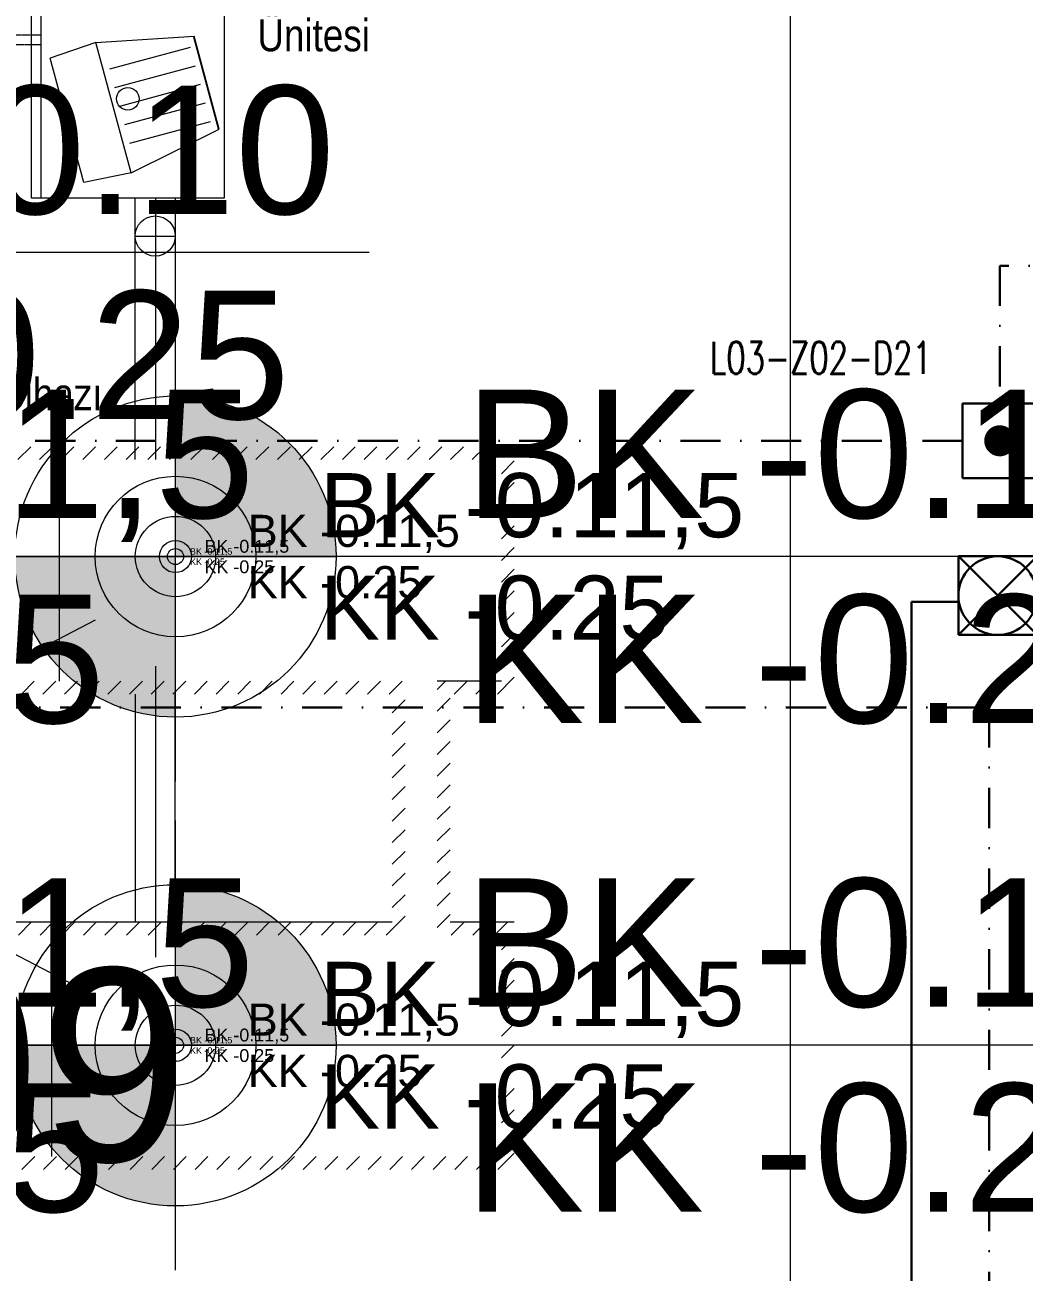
# Model space of a CAD drawing. Extents: x -9058 to 11890, y 0 to 8245.
# Drawn here: x 2473.1 to 2784, y 3329.5 to 3717.8 of the extents above; entities that cross this region are included whole.
import ezdxf
from ezdxf.enums import TextEntityAlignment as Align

# ---------------------------------------------------------------- set-up
doc = ezdxf.new("R2010")
doc.units = 0
doc.header["$MEASUREMENT"] = 0
for name, pattern in [('DASHDOT', [1, 0.5, -0.25, 0, -0.25]), ('DOT2', [0.125, 0, -0.125]), ('HIDDEN', [0.375, 0.25, -0.125])]:
    doc.linetypes.add(name, pattern=pattern)
doc.layers.get('0').update_dxf_attribs({"color": 9, "lineweight": 9})
for name, color, linetype, lineweight in [('20', 9, 'DOT2', 9), ('21', 9, 'Continuous', 9), ('21 @ 1 (1)', 9, 'Continuous', 9), ('21 @ 10 (1)', 9, 'Continuous', 9), ('21 @ 10 (2)', 9, 'Continuous', 9), ('21 @ 2 (1)', 9, 'Continuous', 9), ('21 @ 20', 9, 'Continuous', 9), ('21 @ 5 (1)', 9, 'Continuous', 9), ('21 @ 5 (2)', 9, 'Continuous', 9), ('21_mahal200', 9, 'Continuous', 9), ('21_mahal200 @ 20', 9, 'Continuous', 9), ('32-ekipman', 8, 'Continuous', 9), ('40A', 9, 'Continuous', 9), ('E-DEDEKTÖR NUMARALARI', 20, 'Continuous', 30), ('E-DUVAR TİPİ FLAŞÖR', 7, 'Continuous', 30), ('E-KABLO', 7, 'Continuous', 30), ('E-YANGIN İHBAR BUTONU', 7, 'Continuous', 30)]:
    doc.layers.add(name, color=color, linetype=linetype, lineweight=lineweight)
doc.styles.add('Arial', font='arial.ttf', dxfattribs={"height": 2.5})
doc.styles.add('E-YAZI', font='txttw.shx')
doc.styles.add('MuuM_TEXT-STANDART', font='ARIALN.TTF')

# ---------------------------------------------------------------- blocks, each defined once
blk = doc.blocks.new('0a_roomno2')
at = {"style": 'Arial'}
blk.add_attdef('ODANO', (0, 1.505), '', height=3, dxfattribs=at)
blk.add_attdef('MEKANADI', text='', height=3, dxfattribs=at).set_placement((0.525, -4.75), align=Align.BOTTOM_LEFT)
at = {"style": 'MuuM_TEXT-STANDART', "width": 0.6}
for tag, p in [('YER01', (15, -7)), ('TAVAN01', (20.625, -7)), ('DUVAR01', (26.25, -7)), ('YER02', (15, -10.375)), ('TAVAN02', (20.625, -10.375)), ('DUVAR02', (26.25, -10.375)), ('YER03', (15, -13.75)), ('TAVAN03', (20.625, -13.75)), ('DUVAR03', (26.25, -13.75))]:
    blk.add_attdef(tag, text='', height=2.25, dxfattribs=at).set_placement(p, align=Align.MIDDLE_CENTER)
at = {"style": 'MuuM_TEXT-STANDART'}
blk.add_attdef('M2', text='', height=2.25, dxfattribs=at).set_placement((1.323, -7.805), align=Align.MIDDLE_LEFT)
at = {"style": 'MuuM_TEXT-STANDART', "width": 0.6}
blk.add_attdef('TEMIZTAVANYUKSEKLIGI', text='', height=2.25, dxfattribs=at).set_placement((2.7, -13.162), align=Align.MIDDLE_LEFT)
blk = doc.blocks.new('*U1857')
at = {"layer": '21_mahal200 @ 20'}
ref = blk.add_blockref('0a_roomno2', (2072.35, 3328.89), dxfattribs=dict(at, xscale=20, yscale=20, zscale=20))
ref.add_attrib('ODANO', ' PRS-ZK-09', (2072.35, 3363.99), dxfattribs={"layer": '0', "height": 60, "style": 'Arial'})
blk = doc.blocks.new('0a_elevationtarget-p')
h = blk.add_hatch(color=256)
h.paths.add_polyline_path([(2.5, 0, 0.414214), (0, 2.5), (0, 0)])
h.paths.add_polyline_path([(0, 0), (-2.5, 0, 0.414214), (0, -2.5)])
blk.add_line((0, -3.5), (0, 3.5))
blk.add_lwpolyline([(16.605, 0), (-4, 0)])
blk.add_circle((0, 0), 2.5)
at = {"layer": '40A'}
blk.add_lwpolyline([(-2.5, 0), (2.5, 0)], dxfattribs=at)
at = {"style": 'Arial'}
blk.add_attdef('BITMISKOT', text='', height=2, dxfattribs=at).set_placement((4.5, 0), align=Align.BOTTOM_LEFT)
blk.add_attdef('KABAKOT', text='', height=2, dxfattribs=at).set_placement((4.5, -0.592), align=Align.TOP_LEFT)
blk = doc.blocks.new('*U1864')
at = {"layer": '21 @ 20', "xscale": 20, "yscale": 20, "zscale": 20}
blk.add_blockref('0a_elevationtarget-p', (2248.09, 3646.88), dxfattribs=at).add_auto_attribs({'BITMISKOT': 'BK +0.10', 'KABAKOT': 'KK -0.25'})
blk = doc.blocks.new('A$C44297C4A')
at = {"linetype": 'Continuous', "lineweight": 0}
for p, q in [((0, 42.13), (38.62, 52.58)), ((43.5, 38.36), (38.62, 52.58)), ((2.95, 27.39), (0, 42.14)), ((2.95, 27.39), (43.5, 38.36)), ((43.5, 38.36), (45.54, 7.83)), ((29.54, 32.51), (36.32, 7.41)), ((35.33, 34.08), (42.12, 8.98)), ((2.95, 27.39), (16.58, 0)), ((12.16, 27.81), (18.95, 2.71)), ((17.96, 29.38), (24.74, 4.28)), ((23.75, 30.94), (30.53, 5.85)), ((16.23, 0.08), (45.19, 7.91)), ((16.58, 0), (45.54, 7.83))]:
    blk.add_line(p, q, dxfattribs=at)
blk = doc.blocks.new('p-mekanik_arackabul_ekran3')
for p, q in [((0, 0), (0, 60)), ((0, 60), (60, 60)), ((57, 60), (57, 0)), ((60, 60), (60, 0)), ((60, 0), (0, 0))]:
    blk.add_line(p, q)
at = {"rotation": 270}
blk.add_blockref('A$C44297C4A', (1.53, 55.12), dxfattribs=at)
blk = doc.blocks.new('*U1849')
at = {"layer": '21 @ 20', "xscale": 200, "yscale": 200, "zscale": 200}
blk.add_blockref('0a_elevationtarget-p', (-66395.2, -56020.1), dxfattribs=at).add_auto_attribs({'BITMISKOT': 'BK -0.11,5', 'KABAKOT': 'KK -0.25'})
blk = doc.blocks.new('*U1852')
at = {"layer": '21 @ 20', "xscale": 200, "yscale": 200, "zscale": 200}
blk.add_blockref('0a_elevationtarget-p', (-66395.2, -57541.7), dxfattribs=at).add_auto_attribs({'BITMISKOT': 'BK -0.11,5', 'KABAKOT': 'KK -0.25'})
blk = doc.blocks.new('*U1853')
at = {"layer": '21 @ 1 (1)', "xscale": 10, "yscale": 10, "zscale": 10}
blk.add_blockref('0a_elevationtarget-p', (-63101.5, -56020.1), dxfattribs=at).add_auto_attribs({'BITMISKOT': 'BK -0.11,5', 'KABAKOT': 'KK -0.25'})
at = {"layer": '21 @ 10 (1)', "xscale": 100, "yscale": 100, "zscale": 100}
blk.add_blockref('0a_elevationtarget-p', (-63101.5, -56020.1), dxfattribs=at).add_auto_attribs({'BITMISKOT': 'BK -0.11,5', 'KABAKOT': 'KK -0.25'})
at = {"layer": '21 @ 10 (2)', "xscale": 100, "yscale": 100, "zscale": 100}
blk.add_blockref('0a_elevationtarget-p', (-63101.5, -56020.1), dxfattribs=at).add_auto_attribs({'BITMISKOT': 'BK -0.11,5', 'KABAKOT': 'KK -0.25'})
at = {"layer": '21 @ 2 (1)', "xscale": 20, "yscale": 20, "zscale": 20}
blk.add_blockref('0a_elevationtarget-p', (-63101.5, -56020.1), dxfattribs=at).add_auto_attribs({'BITMISKOT': 'BK -0.11,5', 'KABAKOT': 'KK -0.25'})
at = {"layer": '21 @ 20', "xscale": 200, "yscale": 200, "zscale": 200}
blk.add_blockref('0a_elevationtarget-p', (-63101.5, -56020.1), dxfattribs=at).add_auto_attribs({'BITMISKOT': 'BK -0.11,5', 'KABAKOT': 'KK -0.25'})
at = {"layer": '21 @ 5 (1)', "xscale": 50, "yscale": 50, "zscale": 50}
blk.add_blockref('0a_elevationtarget-p', (-63101.5, -56020.1), dxfattribs=at).add_auto_attribs({'BITMISKOT': 'BK -0.11,5', 'KABAKOT': 'KK -0.25'})
at = {"layer": '21 @ 5 (2)', "xscale": 50, "yscale": 50, "zscale": 50}
blk.add_blockref('0a_elevationtarget-p', (-63101.5, -56020.1), dxfattribs=at).add_auto_attribs({'BITMISKOT': 'BK -0.11,5', 'KABAKOT': 'KK -0.25'})
blk = doc.blocks.new('*U1854')
at = {"layer": '21 @ 1 (1)', "xscale": 10, "yscale": 10, "zscale": 10}
blk.add_blockref('0a_elevationtarget-p', (-63101.5, -57541.7), dxfattribs=at).add_auto_attribs({'BITMISKOT': 'BK -0.11,5', 'KABAKOT': 'KK -0.25'})
at = {"layer": '21 @ 10 (1)', "xscale": 100, "yscale": 100, "zscale": 100}
blk.add_blockref('0a_elevationtarget-p', (-63101.5, -57541.7), dxfattribs=at).add_auto_attribs({'BITMISKOT': 'BK -0.11,5', 'KABAKOT': 'KK -0.25'})
at = {"layer": '21 @ 10 (2)', "xscale": 100, "yscale": 100, "zscale": 100}
blk.add_blockref('0a_elevationtarget-p', (-63101.5, -57541.7), dxfattribs=at).add_auto_attribs({'BITMISKOT': 'BK -0.11,5', 'KABAKOT': 'KK -0.25'})
at = {"layer": '21 @ 2 (1)', "xscale": 20, "yscale": 20, "zscale": 20}
blk.add_blockref('0a_elevationtarget-p', (-63101.5, -57541.7), dxfattribs=at).add_auto_attribs({'BITMISKOT': 'BK -0.11,5', 'KABAKOT': 'KK -0.25'})
at = {"layer": '21 @ 20', "xscale": 200, "yscale": 200, "zscale": 200}
blk.add_blockref('0a_elevationtarget-p', (-63101.5, -57541.7), dxfattribs=at).add_auto_attribs({'BITMISKOT': 'BK -0.11,5', 'KABAKOT': 'KK -0.25'})
at = {"layer": '21 @ 5 (1)', "xscale": 50, "yscale": 50, "zscale": 50}
blk.add_blockref('0a_elevationtarget-p', (-63101.5, -57541.7), dxfattribs=at).add_auto_attribs({'BITMISKOT': 'BK -0.11,5', 'KABAKOT': 'KK -0.25'})
at = {"layer": '21 @ 5 (2)', "xscale": 50, "yscale": 50, "zscale": 50}
blk.add_blockref('0a_elevationtarget-p', (-63101.5, -57541.7), dxfattribs=at).add_auto_attribs({'BITMISKOT': 'BK -0.11,5', 'KABAKOT': 'KK -0.25'})
blk = doc.blocks.new('p-mek-zemin')
h = blk.add_hatch()
h.set_pattern_fill('ANSI31', color=256, scale=15, angle=360, style=0)
h.set_pattern_definition([(45, (-68996.216, -61719.7), (-33.67596, 33.67596), [])])
h.paths.add_polyline_path([(-62047.1, -57928.4), (-62047.1, -57158.4), (-62247.1, -57158.4), (-62247.1, -56448.4), (-62047.1, -56448.4), (-62047.1, -55678.4), (-66977.1, -55678.4), (-66977.1, -56448.4), (-62427.1, -56448.4), (-62427.1, -57158.4), (-66977.1, -57158.4), (-66977.1, -57928.4)])
h.paths.add_polyline_path([(-62087.1, -57888.4), (-62087.1, -57198.4), (-62287.1, -57198.4), (-62287.1, -56408.4), (-62087.1, -56408.4), (-62087.1, -55718.4), (-66937.1, -55718.4), (-66937.1, -56408.4), (-62387.1, -56408.4), (-62387.1, -57198.4), (-66937.1, -57198.4), (-66937.1, -57888.4)], flags=16)
for p, q in [((-63227.1, -55718.4), (-63227.1, -54903.8)), ((-63163.4, -54903.8), (-63163.4, -55718.4)), ((-63102.1, -54903.8), (-63102.1, -55718.4)), ((-63227.1, -55022.1), (-63102.1, -55022.1)), ((-63462.1, -56408.4), (-63462.1, -55703.4)), ((-63351, -56217.7), (-64199.5, -56661.5)), ((-63163.4, -56361.8), (-63163.4, -57267.1)), ((-62087.1, -56408.4), (-62287.1, -56408.4)), ((-63227.1, -56448.4), (-63227.1, -57158.4)), ((-63102.1, -57158.4), (-63102.1, -56448.4)), ((-63351, -57389), (-64199.5, -56945.2)), ((-62427.1, -57158.4), (-66977.1, -57158.4)), ((-62047.1, -57158.4), (-62247.1, -57158.4)), ((-63487.1, -57198.4), (-63487.1, -57888.4))]:
    blk.add_line(p, q)
blk.add_lwpolyline([(-62950, -54903.8), (-63550, -54903.8), (-63550, -54303.8), (-62950, -54303.8)], close=True)
for centre, radius in [((-63250, -54595), 35), ((-63164.6, -55022.1), 62.5)]:
    blk.add_circle(centre, radius)
at = {"layer": '20', "linetype": 'HIDDEN', "lineweight": 0, "ltscale": 0.5}
for p, q in [((-67154.3, -54395.6), (-63520, -54395.6)), ((-67126.9, -54426.2), (-63520, -54426.2))]:
    blk.add_line(p, q, dxfattribs=at)
at = {"xscale": 10, "yscale": 10, "zscale": 10, "rotation": 180}
blk.add_blockref('p-mekanik_arackabul_ekran3', (-62950, -54303.8), dxfattribs=at)
at = {"layer": '21', "color": 6, "linetype": 'DASHDOT'}
for name in ['*U1849', '*U1853', '*U1852', '*U1854']:
    blk.add_blockref(name, (0, 0), dxfattribs=at)
at = {"layer": '21', "char_height": 100, "width": 4098.824, "attachment_point": 1, "style": 'MuuM_TEXT-STANDART'}
for s, insert in [('Kontrol \\PÜnitesi', (-62846.5, -54180.4)), ('Nussbaum Uni Lift 3500 NT Plus (4700)+ Ön Takım Boşluk Test Cihazı', (-66941.9, -55464.7))]:
    blk.add_mtext(s, dxfattribs=dict(at, insert=insert))
blk = doc.blocks.new('100_YANGIN İHBAR BUTONU 085')
at = {"layer": 'E-YANGIN İHBAR BUTONU', "color": 4}
blk.add_lwpolyline([(-1.16, 0), (-1.16, 2.32), (1.16, 2.32), (1.16, 0)], close=True, dxfattribs=at)
at = {"layer": 'E-YANGIN İHBAR BUTONU', "color": 3, "const_width": 0.483}
blk.add_lwpolyline([(-0.242, 1.16, 1), (0.242, 1.16, 1)], format="xyb", close=True, dxfattribs=at)
blk = doc.blocks.new('100_DUVAR TİPİ FLAŞÖR 085')
at = {"layer": 'E-DUVAR TİPİ FLAŞÖR', "color": 4}
blk.add_line((-1.224, 2.448), (1.224, 0), dxfattribs=at)
blk.add_lwpolyline([(-1.224, 0), (-1.224, 2.448), (1.224, 2.448), (1.224, 0)], close=True, dxfattribs=at)
blk.add_lwpolyline([(1.224, 2.448), (-1.224, 0)], dxfattribs=at)
blk.add_circle((0, 1.224), 1.224, dxfattribs=at)

msp = doc.modelspace()

# ---------------------------------------------------------------- linework, layer by layer
at = {"layer": '21'}
msp.add_lwpolyline([(2816.67, 202.13), (2856.61, 2447.69), (2711.28, 2447.69), (2711.28, 4020.46)], dxfattribs=at)
at = {"layer": 'E-KABLO', "color": 6, "linetype": 'DASHDOT', "ltscale": 25}
for p, q in [((3005.17, 3642.8), (2776.46, 3642.8)), ((2776.46, 3642.8), (2776.46, 3599.87)), ((2764.86, 3588.27), (2298.03, 3588.27)), ((2308.32, 3505.3), (2773.11, 3505.3)), ((2773.11, 3505.3), (2773.11, 3112.96))]:
    msp.add_line(p, q, dxfattribs=at)
at = {"layer": 'E-KABLO', "color": 5, "linetype": 'Continuous', "ltscale": 25}
for p, q in [((2748.99, 3026.17), (2748.99, 3538.16)), ((2748.99, 3538.16), (2763.69, 3538.16))]:
    msp.add_line(p, q, dxfattribs=at)

# ---------------------------------------------------------------- block references
at = {"layer": '21', "color": 6, "linetype": 'DASHDOT'}
msp.add_blockref('*U1864', (0, 0), dxfattribs=at)
at = {"layer": '21_mahal200', "color": 6, "linetype": 'DASHDOT'}
msp.add_blockref('*U1857', (0, 0), dxfattribs=at)
at = {"layer": '32-ekipman', "xscale": 0.1, "yscale": 0.1, "zscale": 0.1}
msp.add_blockref('p-mek-zemin', (8830.06, 9154.25), dxfattribs=at)
at = {"layer": 'E-DUVAR TİPİ FLAŞÖR', "xscale": 10, "yscale": 10, "zscale": 10}
msp.add_blockref('100_DUVAR TİPİ FLAŞÖR 085', (2775.82, 3527.85), dxfattribs=at)
at = {"layer": 'E-YANGIN İHBAR BUTONU', "xscale": 10, "yscale": 10, "zscale": 10}
msp.add_blockref('100_YANGIN İHBAR BUTONU 085', (2776.46, 3576.68), dxfattribs=at)

# ---------------------------------------------------------------- texts
at = {"layer": 'E-DEDEKTÖR NUMARALARI', "style": 'E-YAZI', "width": 0.7}
msp.add_text('L03-Z02-D21', height=10, dxfattribs=at).set_placement((2686.28, 3609.13))

doc.saveas('drawing.dxf')
